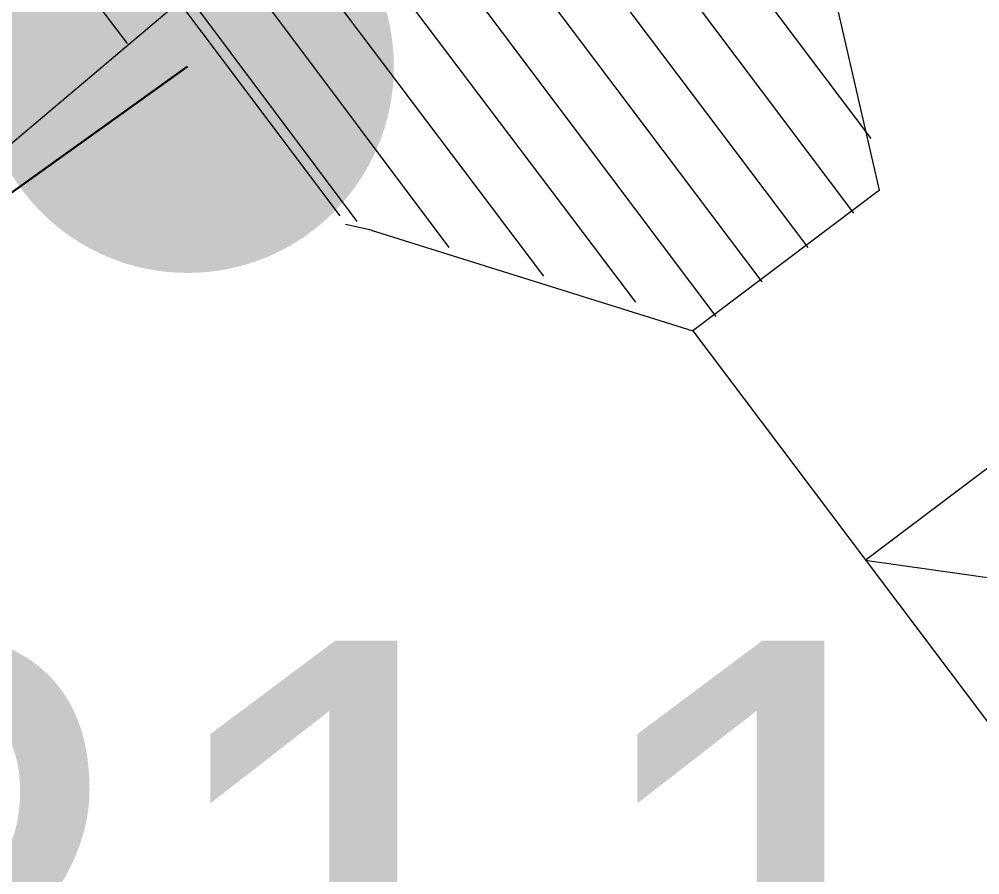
# Model space of a CAD drawing. Header units: metres. Extents: x 536440 to 536837, y 1836560 to 1836836.
# Drawn here: x 536587.944 to 536591.289, y 1836692.145 to 1836695.125 of the extents above; entities that cross this region are included whole.
import ezdxf
from ezdxf.enums import TextEntityAlignment as Align

# ---------------------------------------------------------------- set-up
doc = ezdxf.new("R2010")
doc.units = ezdxf.units.M
doc.header["$MEASUREMENT"] = 0
for name, color, linetype, lineweight in [('Level 2', 1, 'Continuous', 0), ('Level 32', 1, 'Continuous', 0), ('Level 4', 1, 'Continuous', 0), ('Level 42', 1, 'Continuous', 0), ('Level 5', 1, 'Continuous', 0), ('Level 9', 1, 'Continuous', 0)]:
    doc.layers.add(name, color=color, linetype=linetype, lineweight=lineweight)
doc.styles.add('Style-CHAR_FAST_FONT', font='CHAR_FAST_FONT.shx')

msp = doc.modelspace()

# ---------------------------------------------------------------- hatches: boundary and pattern name
at = {"layer": 'Level 4', "linetype": 'Continuous', "lineweight": 0}
h = msp.add_hatch(color=7, dxfattribs=at)
edge = h.paths.add_edge_path()
edge.add_arc((536588.53, 1836694.96), 0.7187, 270, 630)

# ---------------------------------------------------------------- linework, layer by layer
at = {"layer": 'Level 2', "color": 7, "linetype": 'Continuous', "lineweight": 0}
msp.add_line((536587.36, 1836696.31), (536588.32, 1836695.04), dxfattribs=at)
at = {"layer": 'Level 2', "color": 7, "linetype": 'Continuous', "lineweight": 0, "flags": 128}
msp.add_lwpolyline([(536450.37, 1836595.99), (536456.75, 1836599.96), (536471.36, 1836609.11), (536478.9, 1836614.49), (536489.45, 1836623.38), (536505.48, 1836635.34), (536521.93, 1836646.73), (536537.5, 1836659.33), (536548.18, 1836666.74), (536557.33, 1836673.59), (536570.12, 1836682.52), (536584.77, 1836692.27), (536586.8, 1836693.75), (536597.93, 1836703.15), (536609.46, 1836710.95), (536620.26, 1836719.67), (536634.34, 1836731.22), (536648.95, 1836745.03)], dxfattribs=at)
at = {"layer": 'Level 32', "color": 7, "linetype": 'Continuous', "lineweight": 0}
for p, q in [((536588.85, 1836697.44), (536590.91, 1836694.71)), ((536588.85, 1836697.44), (536590.91, 1836694.71)), ((536588.69, 1836697.32), (536590.85, 1836694.45)), ((536588.69, 1836697.32), (536590.85, 1836694.45)), ((536588.53, 1836697.2), (536590.69, 1836694.33)), ((536588.53, 1836697.2), (536590.69, 1836694.33)), ((536588.37, 1836697.08), (536590.53, 1836694.21)), ((536588.37, 1836697.08), (536590.53, 1836694.21)), ((536588.21, 1836696.96), (536590.37, 1836694.09)), ((536588.21, 1836696.96), (536590.37, 1836694.09)), ((536588.05, 1836696.84), (536590.09, 1836694.14)), ((536588.05, 1836696.84), (536590.09, 1836694.14)), ((536587.89, 1836696.72), (536589.77, 1836694.23)), ((536587.89, 1836696.72), (536589.77, 1836694.23)), ((536587.74, 1836696.6), (536589.44, 1836694.33)), ((536587.74, 1836696.6), (536589.44, 1836694.33)), ((536587.58, 1836696.48), (536589.12, 1836694.42)), ((536587.58, 1836696.48), (536589.12, 1836694.42)), ((536587.55, 1836696.45), (536589.06, 1836694.44)), ((536587.55, 1836696.45), (536589.06, 1836694.44)), ((536589.17, 1836694.39), (536589.08, 1836694.41)), ((536589.17, 1836694.39), (536589.08, 1836694.41))]:
    msp.add_line(p, q, dxfattribs=at)
at = {"layer": 'Level 42', "color": 7, "linetype": 'Continuous', "lineweight": 0}
for p, q in [((536590.94, 1836694.53), (536590.06, 1836698.35)), ((536590.94, 1836694.53), (536590.06, 1836698.35)), ((536597.2, 1836697.99), (536590.89, 1836693.24)), ((536597.2, 1836697.99), (536590.89, 1836693.24)), ((536590.94, 1836694.53), (536590.29, 1836694.04)), ((536590.94, 1836694.53), (536590.29, 1836694.04)), ((536589.17, 1836694.39), (536590.29, 1836694.04)), ((536589.17, 1836694.39), (536590.29, 1836694.04)), ((536590.29, 1836694.04), (536592.7, 1836690.84)), ((536590.29, 1836694.04), (536592.7, 1836690.84)), ((536591.95, 1836693.09), (536590.89, 1836693.24)), ((536591.95, 1836693.09), (536590.89, 1836693.24))]:
    msp.add_line(p, q, dxfattribs=at)
at = {"layer": 'Level 5', "color": 7, "linetype": 'Continuous', "lineweight": 30, "flags": 128}
msp.add_lwpolyline([(536521.93, 1836646.73), (536552.1, 1836668.9), (536588.53, 1836694.96)], dxfattribs=at)
at = {"layer": 'Level 9', "color": 7, "linetype": 'Continuous', "lineweight": 0, "flags": 128}
msp.add_lwpolyline([(536450.37, 1836595.99), (536456.75, 1836599.96), (536471.36, 1836609.11), (536478.9, 1836614.49), (536489.45, 1836623.38), (536505.48, 1836635.34), (536521.93, 1836646.73), (536537.5, 1836659.33), (536548.18, 1836666.74), (536557.33, 1836673.59), (536570.12, 1836682.52), (536584.77, 1836692.27), (536586.8, 1836693.75), (536597.93, 1836703.15), (536609.46, 1836710.95), (536620.26, 1836719.67), (536634.34, 1836731.22), (536648.95, 1836745.03)], dxfattribs=at)

# ---------------------------------------------------------------- texts
at = {"layer": 'Level 4', "color": 1, "linetype": 'Continuous', "lineweight": 0, "style": 'Style-CHAR_FAST_FONT'}
msp.add_text('211', height=1.99998, dxfattribs=at).set_placement((536589.0956, 1836691.96), align=Align.MIDDLE_CENTER)

doc.saveas('drawing.dxf')
